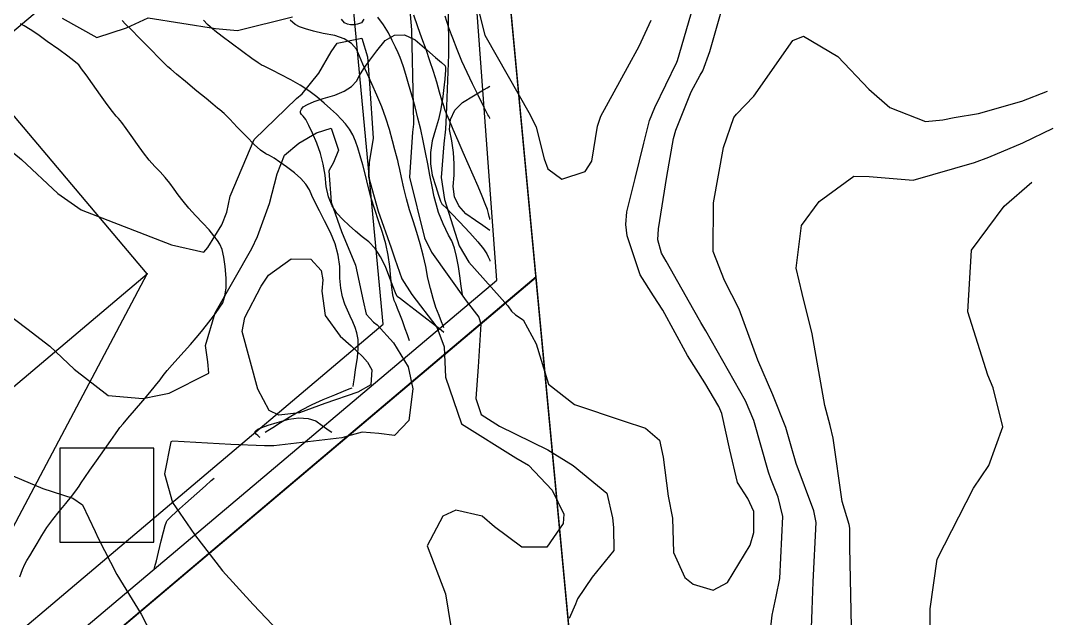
# Model space of a CAD drawing. Header units: feet. Extents: x 1318179 to 1318975, y 422521 to 423299.
# Drawn here: x 1318798 to 1318929.8, y 422976.2 to 423052.4 of the extents above; entities that cross this region are included whole.
import ezdxf

# ---------------------------------------------------------------- set-up
doc = ezdxf.new("R2010")
doc.units = ezdxf.units.FT
for name, color, linetype in [('A-BLDG-OTLN', 3, 'CONTINUOUS'), ('C-DRNG-AREA', 150, 'CONTINUOUS'), ('C-LOD', 30, 'CONTINUOUS'), ('C-PROP', 6, 'CONTINUOUS'), ('C-TOPO-MAJR', 32, 'CONTINUOUS'), ('C-TOPO-SPOT', 7, 'CONTINUOUS'), ('L-PLNT-TREE', 90, 'CONTINUOUS'), ('V-PROP-LINE', 7, 'CONTINUOUS')]:
    doc.layers.add(name, color=color, linetype=linetype)

msp = doc.modelspace()

# ---------------------------------------------------------------- linework, layer by layer
at = {"layer": 'A-BLDG-OTLN'}
msp.add_lwpolyline([(1318750.76, 423004.7), (1318769.55, 422982.45), (1318814.14, 423020.12), (1318795.35, 423042.37), (1318750.76, 423004.7)], close=True, dxfattribs=at)
at = {"layer": 'C-DRNG-AREA'}
for points in [[(1318722.92, 422998.9), (1318771.32, 422941.61), (1318863.76, 423019.71), (1318855.22, 423110.67), (1318722.92, 422998.9)], [(1318771.32, 422941.61), (1318856.03, 422841.34), (1318865.23, 422828.95), (1318873.26, 422814.67), (1318879.44, 422799.5), (1318883.65, 422783.67), (1318885.84, 422767.44), (1318885.98, 422751.06), (1318884.05, 422734.79), (1318880.1, 422718.89), (1318874.51, 422704.5), (1318841.22, 422632.47), (1318813.99, 422645.06), (1318906.17, 422568.23), (1318863.76, 423019.73), (1318771.32, 422941.61)]]:
    msp.add_lwpolyline(points, close=True, dxfattribs=at)
at = {"layer": 'C-LOD'}
msp.add_lwpolyline([(1318718.72, 422995.35), (1318736.5, 422969.66), (1318748.12, 422955.91), (1318767.12, 422938.06), (1318768.27, 422939.03), (1318771.32, 422941.61), (1318773.61, 422943.55), (1318814.14, 423020.12), (1318795.35, 423042.37), (1318725.21, 423000.84), (1318718.72, 422995.35)], close=True, dxfattribs=at)
at = {"layer": 'C-PROP'}
for points in [[(1318727.79, 423000.04), (1318772.4, 422946.5), (1318858.77, 423019.33), (1318852.34, 423106.58), (1318727.79, 423000.04)], [(1318747.18, 423008.93), (1318785.26, 422963.86), (1318844.24, 423013.69), (1318837.52, 423085.24), (1318747.18, 423008.93)]]:
    msp.add_lwpolyline(points, close=True, dxfattribs=at)
for points in [[(1318839.7, 423051.98), (1318839.31, 423052.13), (1318838.95, 423052.62)], [(1318841.78, 423052.62), (1318841.48, 423052.13), (1318841, 423051.98), (1318840.55, 423051.9), (1318840.11, 423051.9), (1318839.7, 423051.98)], [(1318852.02, 423012.64), (1318851.66, 423012.92), (1318850.92, 423013.49), (1318849.82, 423014.33), (1318848.36, 423015.46), (1318847.24, 423016.32), (1318846.48, 423016.92), (1318846.06, 423017.24), (1318846, 423017.3), (1318845.82, 423017.71), (1318845.52, 423018.47), (1318845.1, 423019.58), (1318844.56, 423021.04), (1318843.94, 423022.29), (1318843.24, 423023.35), (1318842.45, 423024.2), (1318841.59, 423024.85), (1318840.74, 423025.54), (1318839.93, 423026.27), (1318839.13, 423027.03), (1318838.36, 423027.84), (1318837.74, 423028.81), (1318837.29, 423029.94), (1318836.99, 423031.24), (1318836.85, 423032.7), (1318836.6, 423034.11), (1318836.25, 423035.47), (1318835.8, 423036.79), (1318835.25, 423038.06), (1318834.78, 423039.06), (1318834.38, 423039.79), (1318834.07, 423040.25), (1318833.83, 423040.43), (1318833.72, 423040.64), (1318833.72, 423040.88), (1318833.83, 423041.13), (1318834.07, 423041.42), (1318834.61, 423041.74), (1318835.46, 423042.09), (1318836.62, 423042.49), (1318838.09, 423042.92), (1318839.28, 423043.43), (1318840.21, 423044.02), (1318840.87, 423044.69), (1318841.25, 423045.43), (1318841.81, 423046.32), (1318842.54, 423047.36), (1318843.45, 423048.55), (1318844.53, 423049.88), (1318845.71, 423050.57), (1318846.99, 423050.6), (1318848.36, 423049.98), (1318849.82, 423048.71), (1318850.94, 423047.74), (1318851.71, 423047.07), (1318852.12, 423046.7), (1318852.18, 423046.64), (1318852.22, 423046.43), (1318852.22, 423046.08), (1318852.18, 423045.58), (1318852.12, 423044.94), (1318852.05, 423044.25), (1318851.96, 423043.52), (1318851.86, 423042.75), (1318851.75, 423041.93), (1318851.57, 423040.96), (1318851.3, 423039.82), (1318850.95, 423038.53), (1318850.52, 423037.07), (1318850.31, 423035.61), (1318850.31, 423034.15), (1318850.53, 423032.7), (1318850.97, 423031.24), (1318851.32, 423030.14), (1318851.59, 423029.38), (1318851.77, 423028.98), (1318851.87, 423028.94), (1318852.28, 423028.55), (1318852.98, 423027.82), (1318853.99, 423026.75), (1318855.3, 423025.34), (1318856.32, 423024.19), (1318857.05, 423023.3), (1318857.5, 423022.67), (1318857.65, 423022.3), (1318857.77, 423022.02), (1318857.85, 423021.84), (1318857.89, 423021.75)], [(1318857.89, 423025.63), (1318857.59, 423025.85), (1318856.97, 423026.28), (1318856.05, 423026.92), (1318854.82, 423027.77), (1318853.93, 423028.78), (1318853.38, 423029.93), (1318853.17, 423031.24), (1318853.3, 423032.7), (1318853.32, 423034.15), (1318853.23, 423035.61), (1318853.03, 423037.07), (1318852.72, 423038.53), (1318852.85, 423039.83), (1318853.4, 423040.98), (1318854.37, 423041.97), (1318855.78, 423042.81), (1318856.84, 423043.45), (1318857.54, 423043.87), (1318857.89, 423044.08)], [(1318828.55, 422999.23), (1318828.5, 422999.27), (1318828.4, 422999.36), (1318828.25, 422999.48), (1318828.05, 422999.65), (1318827.95, 422999.82), (1318827.95, 422999.98), (1318828.05, 423000.14), (1318828.25, 423000.29), (1318828.77, 423000.51), (1318829.6, 423000.8), (1318830.75, 423001.15), (1318832.22, 423001.58), (1318833.52, 423001.75), (1318834.67, 423001.67), (1318835.65, 423001.35), (1318836.47, 423000.77), (1318837.09, 423000.34), (1318837.5, 423000.05), (1318837.7, 422999.91)]]:
    msp.add_lwpolyline(points, dxfattribs=at)
at = {"layer": 'C-TOPO-MAJR'}
for points in [[(1318893.41, 422972.37), (1318893.87, 422976.57), (1318894.38, 422978.93), (1318894.85, 422981.25), (1318895.27, 422989.15), (1318894.64, 422991.62), (1318893.7, 422993.97), (1318893.44, 422994.81), (1318891.53, 423001.41), (1318890.49, 423003.93), (1318885.43, 423012.85), (1318884.81, 423013.89), (1318883.91, 423015.5), (1318880.35, 423021.75), (1318879.79, 423022.76), (1318879.32, 423024.46), (1318879.37, 423025.87), (1318880.45, 423032.54), (1318881.32, 423037.37), (1318881.62, 423038.45), (1318883.56, 423043.32), (1318884.72, 423045.47), (1318885.03, 423046.02), (1318885.92, 423048.48), (1318888.69, 423058.2)], [(1318847.5, 423055.67), (1318847.89, 423051.26), (1318848.09, 423041.54), (1318848.14, 423039.22), (1318848.01, 423038.19), (1318847.61, 423032.44), (1318849.52, 423024.72), (1318850.43, 423022.9), (1318854.85, 423016.67), (1318856.46, 423014.58), (1318856.74, 423013.69), (1318856.37, 423008.25), (1318856.07, 423004.2), (1318856.75, 423002.19), (1318859.1, 423000.69), (1318865.26, 422997.67), (1318868.51, 422995.67), (1318872.8, 422992.15), (1318873.53, 422988.97), (1318873.64, 422987.73), (1318873.69, 422984.81), (1318870.94, 422981.41), (1318869.06, 422978.63), (1318868.78, 422977.96), (1318867.99, 422976.12)], [(1318855.96, 423055.69), (1318857.25, 423050.55), (1318863.01, 423040.39), (1318863.76, 423038.84), (1318864.78, 423034.79), (1318865.27, 423033.53), (1318867.07, 423032.19), (1318870.02, 423033.18), (1318870.88, 423034.51), (1318871.61, 423038.96), (1318872.02, 423040.24), (1318875.42, 423046.44), (1318876.92, 423049.16), (1318878.46, 423052.47)], [(1318857.89, 423027.07), (1318857.86, 423027.19), (1318857.79, 423027.44), (1318857.69, 423027.81), (1318857.56, 423028.31), (1318857.29, 423029.05), (1318856.9, 423030.02), (1318856.38, 423031.24), (1318855.74, 423032.7), (1318855.1, 423034.15), (1318854.46, 423035.61), (1318853.83, 423037.07), (1318853.21, 423038.53), (1318852.73, 423039.66), (1318852.39, 423040.46), (1318852.18, 423040.95), (1318852.12, 423041.1), (1318851.98, 423041.54), (1318851.76, 423042.27), (1318851.46, 423043.29), (1318851.09, 423044.59), (1318850.67, 423045.93), (1318850.22, 423047.31), (1318849.73, 423048.73), (1318849.19, 423050.19), (1318848.68, 423051.64), (1318848.19, 423053.1)], [(1318852.56, 423053.99), (1318852.59, 423048.1), (1318852.3, 423040.36), (1318852.21, 423038.58), (1318852.01, 423036.69), (1318851.66, 423032.39), (1318852.07, 423029.62), (1318853.94, 423023.7), (1318855.18, 423021.61), (1318860.15, 423016.03), (1318860.62, 423015.37), (1318861.16, 423014.88), (1318862.12, 423014.23), (1318863.79, 423011.18), (1318865.34, 423006.05), (1318868.66, 423003.46), (1318874.89, 423001.38), (1318877.74, 423000.44), (1318879.51, 422998.91), (1318879.99, 422996.72), (1318880.62, 422991.75), (1318881.18, 422988.94), (1318881.32, 422984.56), (1318882.73, 422981.35), (1318883.81, 422980.54), (1318886.35, 422979.76), (1318888.19, 422980.73), (1318891.07, 422985.48), (1318891.54, 422987.13), (1318891.53, 422989.79), (1318890.79, 422991.43), (1318889.45, 422993.5), (1318888.51, 422997.68), (1318887.46, 423002.31), (1318887.09, 423003.21), (1318885.29, 423006.2), (1318883.07, 423009.69), (1318879.93, 423015.48), (1318878.77, 423017.3), (1318877.04, 423019.98), (1318875.38, 423024.98), (1318875.22, 423026.41), (1318875.35, 423028.02), (1318876.41, 423032.26), (1318877.5, 423036.8), (1318878.24, 423039.67), (1318878.9, 423041.35), (1318881.74, 423047.12), (1318881.82, 423047.32), (1318883.8, 423054.18)], [(1318797.9, 422981.44), (1318798.24, 422982.39), (1318798.54, 422983.09), (1318798.81, 422983.54), (1318799.16, 422984.13), (1318799.59, 422984.86), (1318800.11, 422985.73), (1318800.71, 422986.74), (1318801.37, 422987.75), (1318802.11, 422988.77), (1318802.91, 422989.8), (1318803.78, 422990.83), (1318804.49, 422991.71), (1318805.06, 422992.44), (1318805.48, 422993.02), (1318805.75, 422993.44), (1318806.21, 422994.12), (1318806.85, 422995.06), (1318807.68, 422996.26), (1318808.7, 422997.72), (1318809.5, 422998.87), (1318810.1, 422999.72), (1318810.49, 423000.27), (1318810.67, 423000.5), (1318811.08, 423000.99), (1318811.7, 423001.72), (1318812.54, 423002.69), (1318813.6, 423003.91), (1318814.5, 423004.96), (1318815.23, 423005.85), (1318815.8, 423006.58), (1318816.21, 423007.14), (1318816.72, 423007.79), (1318817.33, 423008.52), (1318818.05, 423009.33), (1318818.88, 423010.22), (1318819.66, 423011.09), (1318820.39, 423011.94), (1318821.08, 423012.76), (1318821.72, 423013.55), (1318822.31, 423014.32), (1318822.85, 423015.05), (1318823.35, 423015.74), (1318823.79, 423016.4), (1318824.08, 423017.26), (1318824.23, 423018.32), (1318824.24, 423019.58), (1318824.1, 423021.04), (1318823.92, 423022.25), (1318823.7, 423023.21), (1318823.43, 423023.92), (1318823.13, 423024.38), (1318822.67, 423024.98), (1318822.05, 423025.71), (1318821.26, 423026.57), (1318820.31, 423027.56), (1318819.47, 423028.5), (1318818.74, 423029.37), (1318818.11, 423030.19), (1318817.59, 423030.94), (1318817.03, 423031.68), (1318816.44, 423032.41), (1318815.8, 423033.13), (1318815.12, 423033.83), (1318814.41, 423034.64), (1318813.68, 423035.57), (1318812.92, 423036.6), (1318812.13, 423037.75), (1318811.46, 423038.68), (1318810.92, 423039.41), (1318810.5, 423039.93), (1318810.2, 423040.24), (1318809.72, 423040.84), (1318809.06, 423041.73), (1318808.21, 423042.9), (1318807.17, 423044.36), (1318806.36, 423045.49), (1318805.78, 423046.29), (1318805.42, 423046.77), (1318805.28, 423046.92), (1318804.81, 423047.3), (1318804.01, 423047.9), (1318802.88, 423048.73), (1318801.41, 423049.78), (1318800.19, 423050.64), (1318799.21, 423051.29), (1318798.47, 423051.74), (1318797.98, 423052)], [(1318803.32, 423052.75), (1318807.73, 423050.29), (1318811.53, 423051.52), (1318814.27, 423052.79), (1318822.86, 423051.43), (1318825.66, 423051.18), (1318832.68, 423052.89)], [(1318840.42, 423005.74), (1318840.48, 423006.1), (1318840.59, 423006.83), (1318840.75, 423007.92), (1318840.97, 423009.38), (1318841.07, 423010.64), (1318841.05, 423011.72), (1318840.92, 423012.6), (1318840.67, 423013.29), (1318840.38, 423014), (1318840.07, 423014.73), (1318839.73, 423015.47), (1318839.36, 423016.24), (1318839.07, 423017.18), (1318838.87, 423018.3), (1318838.75, 423019.58), (1318838.73, 423021.04), (1318838.51, 423022.5), (1318838.12, 423023.95), (1318837.54, 423025.41), (1318836.78, 423026.87), (1318836.13, 423028.14), (1318835.6, 423029.22), (1318835.18, 423030.12), (1318834.88, 423030.82), (1318834.4, 423031.54), (1318833.75, 423032.27), (1318832.93, 423033.01), (1318831.94, 423033.76), (1318831.08, 423034.38), (1318830.35, 423034.86), (1318829.74, 423035.21), (1318829.27, 423035.43), (1318828.62, 423035.9), (1318827.8, 423036.63), (1318826.81, 423037.62), (1318825.64, 423038.85), (1318824.69, 423039.84), (1318823.96, 423040.57), (1318823.44, 423041.05), (1318823.14, 423041.27), (1318822.54, 423041.75), (1318821.66, 423042.47), (1318820.48, 423043.44), (1318819.02, 423044.67), (1318817.91, 423045.59), (1318817.17, 423046.21), (1318816.8, 423046.52), (1318816.79, 423046.53), (1318816.42, 423046.9), (1318815.7, 423047.63), (1318814.61, 423048.73), (1318813.17, 423050.19), (1318812.09, 423051.28), (1318811.36, 423052.02), (1318810.99, 423052.4), (1318810.97, 423052.42)], [(1318847.62, 423011.57), (1318847.53, 423011.82), (1318847.35, 423012.33), (1318847.07, 423013.08), (1318846.71, 423014.1), (1318846.38, 423014.97), (1318846.1, 423015.7), (1318845.87, 423016.28), (1318845.67, 423016.73), (1318845.5, 423017.43), (1318845.35, 423018.38), (1318845.22, 423019.58), (1318845.11, 423021.04), (1318844.9, 423022.5), (1318844.59, 423023.95), (1318844.17, 423025.41), (1318843.65, 423026.87), (1318843.18, 423028.33), (1318842.75, 423029.78), (1318842.35, 423031.24), (1318842, 423032.7), (1318841.67, 423034.01), (1318841.34, 423035.17), (1318841.03, 423036.19), (1318840.73, 423037.06), (1318840.38, 423037.86), (1318839.95, 423038.59), (1318839.47, 423039.25), (1318838.93, 423039.83), (1318838.29, 423040.47), (1318837.55, 423041.16), (1318836.73, 423041.9), (1318835.8, 423042.69), (1318834.79, 423043.46), (1318833.68, 423044.18), (1318832.48, 423044.88), (1318831.18, 423045.55), (1318830.17, 423046.06), (1318829.43, 423046.43), (1318828.98, 423046.64), (1318828.81, 423046.71), (1318828.31, 423047.03), (1318827.49, 423047.61), (1318826.35, 423048.44), (1318824.88, 423049.53), (1318823.7, 423050.42), (1318822.8, 423051.12), (1318822.19, 423051.62), (1318821.86, 423051.92), (1318821.33, 423052.5)], [(1318852.02, 423013.21), (1318851.92, 423013.47), (1318851.72, 423013.99), (1318851.41, 423014.78), (1318851, 423015.82), (1318850.62, 423016.97), (1318850.28, 423018.23), (1318849.97, 423019.58), (1318849.7, 423021.04), (1318849.37, 423022.5), (1318849, 423023.95), (1318848.56, 423025.41), (1318848.08, 423026.87), (1318847.64, 423028.3), (1318847.25, 423029.69), (1318846.9, 423031.06), (1318846.6, 423032.4), (1318846.37, 423033.44), (1318846.21, 423034.16), (1318846.11, 423034.59), (1318846.07, 423034.71), (1318845.95, 423035.16), (1318845.74, 423035.95), (1318845.44, 423037.07), (1318845.05, 423038.53), (1318844.6, 423039.98), (1318844.07, 423041.44), (1318843.47, 423042.9), (1318842.8, 423044.36), (1318842.21, 423045.67), (1318841.68, 423046.85), (1318841.23, 423047.88), (1318840.85, 423048.77), (1318840.2, 423049.51), (1318839.28, 423050.09), (1318838.09, 423050.52), (1318836.62, 423050.79), (1318835.38, 423051.07), (1318834.37, 423051.36), (1318833.58, 423051.64), (1318833.02, 423051.93), (1318832.38, 423052.48)], [(1318854.38, 423017.39), (1318854.33, 423017.76), (1318854.23, 423018.49), (1318854.08, 423019.58), (1318853.88, 423021.04), (1318853.63, 423022.31), (1318853.34, 423023.4), (1318853, 423024.31), (1318852.61, 423025.04), (1318852.25, 423025.76), (1318851.91, 423026.49), (1318851.6, 423027.22), (1318851.32, 423027.96), (1318851.05, 423028.87), (1318850.77, 423029.96), (1318850.5, 423031.24), (1318850.23, 423032.7), (1318849.95, 423034.15), (1318849.66, 423035.61), (1318849.36, 423037.07), (1318849.05, 423038.53), (1318848.7, 423039.98), (1318848.33, 423041.44), (1318847.93, 423042.9), (1318847.51, 423044.36), (1318847.14, 423045.57), (1318846.84, 423046.53), (1318846.6, 423047.24), (1318846.42, 423047.71), (1318846.17, 423048.3), (1318845.83, 423049.03), (1318845.42, 423049.89), (1318844.93, 423050.88), (1318844.32, 423051.88), (1318843.59, 423052.88)], [(1318857.89, 423039.93), (1318857.87, 423039.97), (1318857.81, 423040.07), (1318857.73, 423040.22), (1318857.63, 423040.42), (1318857.37, 423040.93), (1318856.95, 423041.76), (1318856.38, 423042.9), (1318855.65, 423044.36), (1318854.96, 423045.81), (1318854.31, 423047.27), (1318853.71, 423048.73), (1318853.14, 423050.19), (1318852.7, 423051.38), (1318852.38, 423052.33), (1318852.19, 423053.01)], [(1318898.75, 422970.33), (1318898.98, 422977.25), (1318899.12, 422980.8), (1318899.51, 422988.41), (1318899.22, 422989.87), (1318896.95, 422995.92), (1318896.31, 422998.14), (1318895.65, 423000.5), (1318893.98, 423004.67), (1318892.06, 423009.09), (1318889.67, 423015.6), (1318887.82, 423019.28), (1318886.37, 423022.97), (1318886.41, 423029.16), (1318887.66, 423036.25), (1318888.98, 423040.08), (1318889.35, 423040.51), (1318891.57, 423042.77), (1318896.54, 423049.9), (1318897.89, 423050.46), (1318902.26, 423047.83), (1318906.24, 423043.66), (1318908.9, 423041.32), (1318913.44, 423039.54), (1318915.67, 423039.76), (1318917.09, 423040.05), (1318920.23, 423040.56), (1318925.73, 423042.14), (1318929, 423043.43)], [(1318793.66, 423038.36), (1318798.13, 423034.7), (1318802.77, 423030.37), (1318805.74, 423028.3), (1318817.25, 423023.82), (1318821.38, 423022.89), (1318821.91, 423023.47), (1318823.68, 423026.39), (1318824.3, 423027.99), (1318824.76, 423030.04), (1318827.82, 423037.24), (1318833.19, 423042.5), (1318833.91, 423043.1), (1318836.06, 423045.7), (1318837.64, 423048.46), (1318838.38, 423049.53), (1318841.52, 423050.19), (1318842.27, 423047.8), (1318842.51, 423044.39), (1318843, 423037.43), (1318842.48, 423034.32), (1318842.37, 423032.52), (1318843.62, 423028.1), (1318845.28, 423023.43), (1318845.75, 423022.02), (1318846.66, 423019.5), (1318847.9, 423017.46), (1318851.1, 423013.33), (1318852.04, 423010.8), (1318852.2, 423006.95), (1318854.27, 423000.99), (1318861.17, 422996.64), (1318862.82, 422995.69), (1318865.82, 422992.53), (1318867.33, 422989.44), (1318867.23, 422988.26), (1318865.16, 422985.24), (1318861.96, 422985.24), (1318858.47, 422987.84), (1318856.89, 422989.21), (1318853.53, 422989.96), (1318851.86, 422989.18), (1318849.86, 422985.41), (1318852.21, 422979.3), (1318853.21, 422973.27)], [(1318792.81, 423017.66), (1318798.8, 423013.14), (1318801.75, 423010.89), (1318804.82, 423007.94), (1318809.17, 423004.6), (1318813.59, 423004.21), (1318815.66, 423004.65), (1318816.95, 423004.9), (1318822.02, 423007.45), (1318821.91, 423008.87), (1318821.59, 423010.99), (1318822.81, 423015.12), (1318827.5, 423023.35), (1318828.24, 423024.88), (1318829.76, 423029.1), (1318830.72, 423032.88), (1318831.68, 423035.25), (1318833.48, 423036.77), (1318835.77, 423038.12), (1318837.63, 423038.69), (1318838.55, 423035.88), (1318837.92, 423034.33), (1318837.34, 423033.25), (1318837.61, 423029.27), (1318838.96, 423025.53), (1318840.74, 423021.23), (1318841.72, 423016.68), (1318842.09, 423014.96), (1318843.01, 423013.97), (1318843.49, 423013.59), (1318845.59, 423011.33), (1318847.43, 423008.26), (1318848.05, 423005.46), (1318847.53, 423001.42), (1318845.7, 422999.49), (1318843.72, 422999.76), (1318841.57, 422999.93), (1318840.16, 422999.53), (1318838.99, 422999.2), (1318830.33, 422998.18), (1318829.14, 422998.16), (1318824.81, 422998.35), (1318817.4, 422998.76), (1318817.17, 422998.67), (1318816.36, 422994.59), (1318817.4, 422990.94), (1318820.18, 422986.84), (1318823.75, 422982.22), (1318827.69, 422977.91), (1318831.76, 422973.63)], [(1318904, 422975.09), (1318903.8, 422985.25), (1318903.82, 422987.67), (1318903.73, 422988.15), (1318902.82, 422991.08), (1318901.66, 422999.16), (1318901.31, 423000.75), (1318900.62, 423003.31), (1318899, 423012.48), (1318897.72, 423017.61), (1318896.94, 423020.84), (1318897.65, 423026.3), (1318899.87, 423029.34), (1318904.31, 423032.57), (1318906.27, 423032.54), (1318911.9, 423032.08), (1318919.7, 423034.33), (1318921.53, 423035.01), (1318925.88, 423036.82), (1318929.76, 423038.72)], [(1318914.05, 422974.12), (1318914.04, 422977.38), (1318914.95, 422983.73), (1318919.56, 422992.78), (1318921.55, 422995.67), (1318923.3, 423000.6), (1318922.07, 423005.57), (1318921.39, 423007.2), (1318918.85, 423015.26), (1318919.31, 423023.14), (1318923.51, 423028.73), (1318927.02, 423031.81)], [(1318842.8, 423007.88), (1318842.7, 423005.96), (1318841.04, 423005.02), (1318836.82, 423003.57), (1318833.59, 423002.38), (1318830.95, 423002.09), (1318829.72, 423002.69), (1318828.25, 423005.4), (1318826.27, 423012.75), (1318826.61, 423014.56), (1318828.69, 423018.55), (1318829.61, 423019.96), (1318832.53, 423022.03), (1318835.03, 423021.98), (1318836.33, 423020.54), (1318836.57, 423019.36), (1318836.42, 423017.9), (1318836.84, 423014.78), (1318838.76, 423012.17), (1318840.16, 423010.95), (1318841.63, 423009.59), (1318842.28, 423008.85), (1318842.8, 423007.88)], [(1318829.2, 422999.91), (1318829.53, 423000.11), (1318830.18, 423000.53), (1318831.16, 423001.14), (1318832.46, 423001.97), (1318833.81, 423002.74), (1318835.19, 423003.45), (1318836.62, 423004.1), (1318838.09, 423004.69), (1318839.19, 423005.14), (1318839.92, 423005.43), (1318840.29, 423005.58)], [(1318795.39, 422995.03), (1318800.85, 422992.74), (1318804.66, 422991.48), (1318805.89, 422990.63), (1318807.53, 422987.23), (1318807.89, 422986.38), (1318810.3, 422981.77), (1318813.4, 422976.71), (1318815.39, 422972.81)], [(1318815.05, 422982.42), (1318815.14, 422982.78), (1318815.32, 422983.51), (1318815.59, 422984.6), (1318815.94, 422986.06), (1318816.23, 422987.19), (1318816.45, 422988), (1318816.6, 422988.47), (1318816.69, 422988.63), (1318817.12, 422989.06), (1318817.89, 422989.79), (1318819.02, 422990.8), (1318820.48, 422992.1), (1318821.58, 422993.08), (1318822.32, 422993.73), (1318822.68, 422994.06)]]:
    msp.add_lwpolyline(points, dxfattribs=at)
at = {"layer": 'C-TOPO-SPOT'}
msp.add_point((1318814.14, 423020.12), dxfattribs=at)
at = {"layer": 'L-PLNT-TREE'}
msp.add_lwpolyline([(1318802.99, 422985.88), (1318814.99, 422985.88), (1318814.99, 422997.88), (1318802.99, 422997.88), (1318802.99, 422985.88)], close=True, dxfattribs=at)
at = {"layer": 'V-PROP-LINE'}
for points in [[(1318205.86, 423151.87), (1318906.18, 422568.21), (1318846.87, 423199.56), (1318846.82, 423200.09), (1318730.64, 423223.81), (1318629.46, 423273.42), (1318205.86, 423151.87)], [(1318722.92, 422998.9), (1318771.32, 422941.61), (1318863.76, 423019.71), (1318855.22, 423110.67), (1318722.92, 422998.9)], [(1318771.32, 422941.61), (1318856.03, 422841.34), (1318865.23, 422828.95), (1318873.26, 422814.67), (1318879.44, 422799.5), (1318883.65, 422783.67), (1318885.84, 422767.44), (1318885.98, 422751.06), (1318884.05, 422734.79), (1318880.1, 422718.89), (1318874.51, 422704.5), (1318841.22, 422632.47), (1318813.99, 422645.06), (1318906.17, 422568.23), (1318863.76, 423019.73), (1318771.32, 422941.61)]]:
    msp.add_lwpolyline(points, close=True, dxfattribs=at)

doc.saveas('drawing.dxf')
